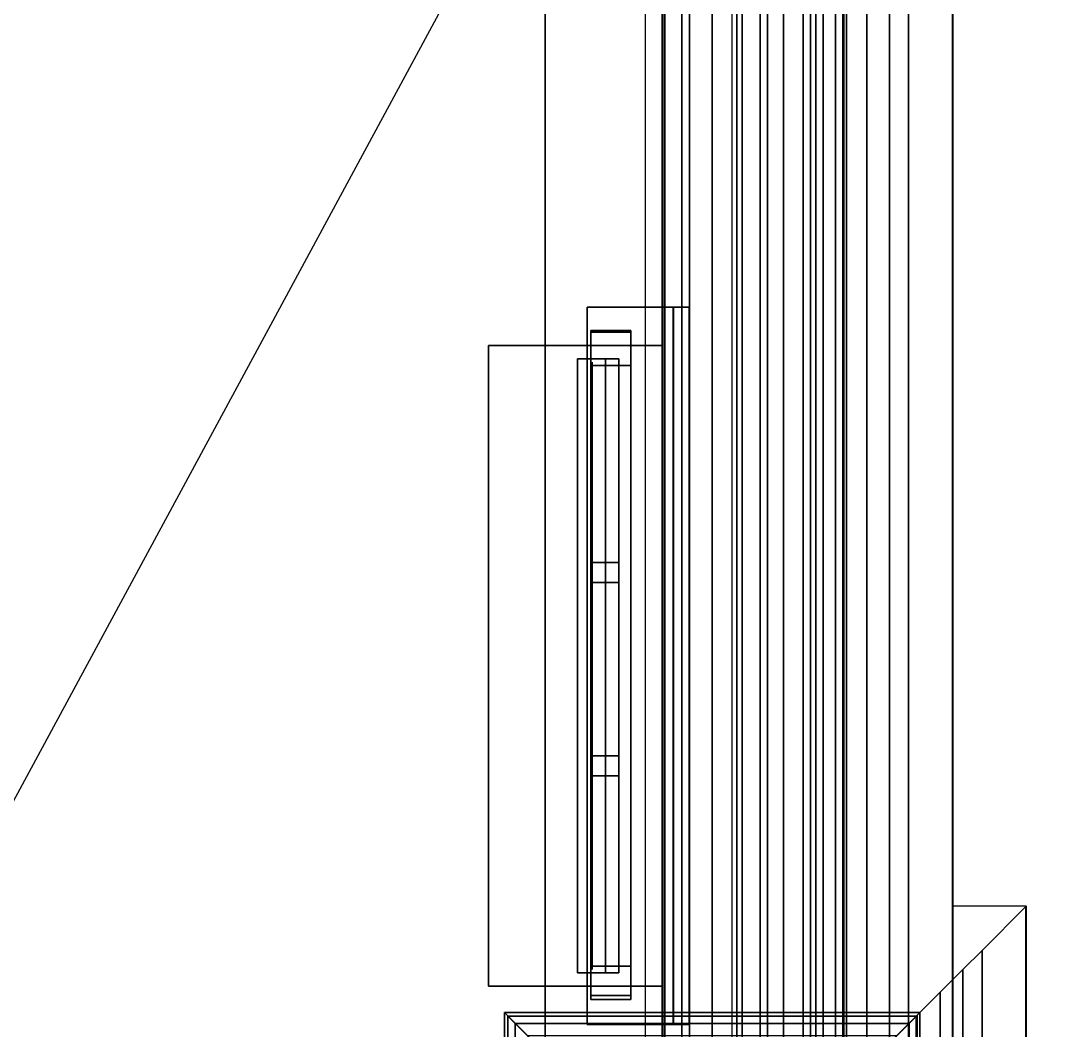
# Model space of a CAD drawing. Extents: x -152 to 154, y -106 to 95.
# Drawn here: x 118.14 to 133.72, y 25.91 to 41.04 of the extents above; entities that cross this region are included whole.
import ezdxf

# ---------------------------------------------------------------- set-up
doc = ezdxf.new("R2010")
doc.units = 0
for name, color, linetype in [('GLASS', 19, 'CONTINUOUS'), ('GROUND1', 253, 'CONTINUOUS'), ('ROOF1', 37, 'CONTINUOUS'), ('ROOF2', 59, 'CONTINUOUS'), ('WALLBASS', 250, 'CONTINUOUS'), ('WALLCOV', 37, 'CONTINUOUS'), ('WALLSIDE', 8, 'CONTINUOUS'), ('WALLVERS', 37, 'CONTINUOUS'), ('WINDOW', 9, 'CONTINUOUS')]:
    doc.layers.add(name, color=color, linetype=linetype)

msp = doc.modelspace()

# ---------------------------------------------------------------- linework, layer by layer
at = {"layer": 'GLASS'}
for points in [[(126.704376, 35.919628, 87), (126.704376, 26.819622, 87), (126.704376, 26.819622, 61), (126.704376, 35.919628, 61)], [(126.704376, 35.919628, 50), (126.704376, 26.819622, 50), (126.704376, 26.819622, 24), (126.704376, 35.919628, 24)], [(126.704376, 35.919628, 16.5), (126.704376, 26.819622, 16.5), (126.704376, 26.819622, 5.5), (126.704376, 35.919628, 5.5)]]:
    msp.add_3dface(points, dxfattribs=at)
at = {"layer": 'GROUND1', "invisible_edges": 8}
for points in [[(-151.5, 95, -0.075062), (-151.5, -80, -0.075062), (153.5, 95, -0.075062)], [(-151.5, -80, -0.075062), (-56.949997, -80, -0.075062), (153.5, 95, -0.075062)], [(-56.949997, -80, -0.075062), (-56.949997, -106, -0.075062), (153.5, 95, -0.075062)], [(153.5, 95, -0.075062), (-56.949997, -106, -0.075062), (58.949997, -80, -0.075062)], [(153.5, -80, -0.075062), (153.5, 95, -0.075062), (58.949997, -80, -0.075062)]]:
    msp.add_3dface(points, dxfattribs=at)
at = {"layer": 'ROOF1'}
for points in [[(0.5, 70, 105.704536), (0.5, 10, 135.704529), (82.527527, 10, 135.704529), (127.5, 70, 105.704536)], [(127.5, -52, 105.704536), (127.5, 10, 105.704536), (127.5, 70, 105.704536), (82.527527, 10, 135.704529)]]:
    msp.add_3dface(points, dxfattribs=at)
at = {"layer": 'ROOF2'}
for points in [[(132.100006, -55.5, 107.236023), (132.100006, 73.800003, 107.236023), (-130, 73.800003, 107.236023), (-130, -55.5, 107.236023)], [(127.156631, 70.400963, 105.287766), (81.848633, 10.275219, 135.787766), (82.33374, 9.811211, 135.787766), (127.651321, 69.949677, 105.287766)], [(127.156631, 70.400963, 105.287766), (127.156631, 70.400963, 104.300003), (81.848633, 10.275219, 134.800003), (81.848633, 10.275219, 135.787766)], [(127.651321, 69.949677, 106.277718), (82.33374, 9.811207, 136.77771), (82.818832, 9.347198, 136.77771), (128.145996, 69.498383, 106.277718)], [(127.651321, 69.949677, 106.277718), (127.651321, 69.949677, 105.287766), (82.33374, 9.811211, 135.787766), (82.33374, 9.811207, 136.77771)], [(82.818832, 9.347198, 136.77771), (82.818848, 9.347198, 135.787766), (128.146011, 69.498383, 105.287766), (128.145996, 69.498383, 106.277718)], [(128.146011, 69.498383, 105.287766), (82.818848, 9.347198, 135.787766), (83.30394, 8.88319, 135.787766), (128.640686, 69.047089, 105.287766)], [(128.640686, 69.047089, 104.300003), (128.640686, 69.047089, 105.287766), (83.30394, 8.88319, 135.787766), (83.30394, 8.88319, 134.800003)]]:
    msp.add_3dface(points, dxfattribs=at)
at = {"layer": 'WALLBASS', "invisible_edges": 8}
for points in [[(127.74942, 42.669632, -0.5), (127.74942, 42.669632, 18), (127.74942, 36.169628, 5.300003)], [(127.74942, 36.169628, 5.300003), (127.74942, 42.669632, 18), (127.74942, 36.169628, 16.700001)], [(127.74942, 36.169628, 16.700001), (127.74942, 42.669632, 18), (127.74942, 26.569622, 16.700001)], [(127.74942, 42.669632, -0.5), (127.74942, 36.169628, 5.300003), (127.74942, 20.169628, -0.5)], [(127.74942, 26.569622, 16.700001), (127.74942, 42.669632, 18), (127.74942, 20.169628, 18)], [(127.74942, 36.169628, 5.300003), (127.74942, 26.569622, 5.300003), (127.74942, 20.169628, -0.5)], [(127.74942, 26.569622, 5.300003), (127.74942, 26.569622, 16.700001), (127.74942, 20.169628, -0.5)], [(127.74942, 20.169628, -0.5), (127.74942, 26.569622, 16.700001), (127.74942, 20.169628, 18)]]:
    msp.add_3dface(points, dxfattribs=at)
at = {"layer": 'WALLBASS'}
for points in [[(127.74942, 26.569622, 5.300003), (127.74942, 36.169628, 5.300003), (125.149414, 36.169628, 5.300003), (125.149414, 26.569622, 5.300003)], [(127.74942, 36.169628, 5.300003), (127.74942, 36.169628, 16.700001), (125.149414, 36.169628, 16.700001), (125.149414, 36.169628, 5.300003)], [(127.74942, 36.169628, 16.700001), (127.74942, 26.569622, 16.700001), (125.149414, 26.569622, 16.700001), (125.149414, 36.169628, 16.700001)], [(125.149414, 26.569622, 16.700001), (127.74942, 26.569622, 16.700001), (127.74942, 26.569622, 5.300003), (125.149414, 26.569622, 5.300003)]]:
    msp.add_3dface(points, dxfattribs=at)
at = {"layer": 'WALLCOV'}
for points in [[(131.445328, 73.245331, 106.677689), (132.102219, 73.902222, 106.785728), (132.102219, -56.359291, 106.785728), (131.445328, -55.372772, 106.677689)], [(132.102219, 73.902222, 106.785728), (132.107178, 73.907181, 107.244904), (132.107178, -56.366737, 107.244904), (132.102219, -56.359291, 106.785728)], [(131.159729, 72.959724, 106.434586), (131.445328, 73.245331, 106.677689), (131.445328, -55.372772, 106.677689), (131.159729, -54.943848, 106.434586)], [(130.817001, 72.617004, 106.029434), (131.159729, 72.959724, 106.056442), (131.159729, -54.943848, 106.056442), (130.817001, -54.429146, 106.029434)], [(131.159729, 72.959724, 106.056442), (131.159729, 72.959724, 106.434586), (131.159729, -54.943848, 106.434586), (131.159729, -54.943848, 106.056442)], [(130.474274, 72.274277, 105.273132), (130.817001, 72.617004, 105.543243), (130.817001, -54.429146, 105.543243), (130.474274, -53.914436, 105.273132)], [(130.817001, 72.617004, 105.543243), (130.817001, 72.617004, 106.029434), (130.817001, -54.429146, 106.029434), (130.817001, -54.429146, 105.543243)], [(128.046646, 69.846642, 105.219116), (130.474274, 72.274277, 105.273132), (130.474274, -53.914436, 105.273132), (128.046646, -50.268608, 105.219116)], [(129.867172, 71.667175, 99.524506), (130.51297, 72.312965, 99.524506), (130.51297, -53.972534, 99.524506), (129.867172, -53.002693, 99.524506)], [(130.51297, 72.312965, 99.766678), (130.351517, 72.15152, 100.008842), (130.351517, -53.730072, 100.008842), (130.51297, -53.972534, 99.766678)], [(130.51297, 72.312965, 99.524506), (130.51297, 72.312965, 99.766678), (130.51297, -53.972534, 99.766678), (130.51297, -53.972534, 99.524506)], [(130.351517, 72.15152, 100.600815), (129.974808, 71.774811, 100.627716), (129.974808, -53.16433, 100.627716), (130.351517, -53.730072, 100.600815)], [(130.459152, 72.259148, 101.246597), (130.055527, 71.85553, 101.273506), (130.055527, -53.285561, 101.273506), (130.459152, -53.891716, 101.246597)], [(130.163162, 71.963165, 100.789169), (130.459152, 72.259148, 101.246597), (130.459152, -53.891716, 101.246597), (130.163162, -53.447205, 100.789169)], [(130.351517, 72.15152, 100.008842), (130.351517, 72.15152, 100.600815), (130.351517, -53.730072, 100.600815), (130.351517, -53.730072, 100.008842)], [(129.974808, 71.774811, 100.627716), (130.163162, 71.963165, 100.789169), (130.163162, -53.447205, 100.789169), (129.974808, -53.16433, 100.627716)], [(130.055527, 71.85553, 101.273506), (129.867172, 71.667175, 101.085152), (129.867172, -53.002693, 101.085152), (130.055527, -53.285561, 101.273506)], [(129.867172, 71.667175, 101.085152), (129.22139, 71.021393, 101.246597), (129.22139, -52.032845, 101.246597), (129.867172, -53.002693, 101.085152)], [(129.571198, 71.371193, 100.035751), (129.867172, 71.667175, 99.524506), (129.867172, -53.002693, 99.524506), (129.571198, -52.558182, 100.035751)], [(128.800003, 70.599998, 100.1269), (129.571198, 71.371193, 100.035751), (129.571198, -52.558182, 100.035751), (128.800003, -51.400002, 100.1269)], [(129.329025, 71.129021, 102.834152), (128.160889, 69.960884, 102.896202), (128.160889, -50.440178, 102.896202), (129.329025, -52.194489, 102.834152)], [(128.871597, 70.671593, 102.591988), (129.329025, 71.129021, 102.834152), (129.329025, -52.194489, 102.834152), (128.871597, -51.507515, 102.591988)], [(129.22139, 71.021393, 101.246597), (128.952316, 70.752312, 101.085152), (128.952316, -51.628746, 101.085152), (129.22139, -52.032845, 101.246597)], [(128.952316, 70.752312, 101.085152), (128.871597, 70.671593, 102.591988), (128.871597, -51.507515, 102.591988), (128.952316, -51.628746, 101.085152)], [(128.160889, 69.960884, 102.896202), (127.789597, 69.5896, 103.112289), (127.789597, -49.882576, 103.112289), (128.160889, -50.440178, 102.896202)], [(127.761047, 69.561043, 104.949005), (128.046646, 69.846642, 105.219116), (128.046646, -50.268608, 105.219116), (127.761047, -49.839684, 104.949005)], [(127.789597, 69.5896, 103.112289), (127.761047, 69.561043, 104.949005), (127.761047, -49.839684, 104.949005), (127.789597, -49.882576, 103.112289)], [(132.100006, 12.472824, 107.244904), (133.207169, 12.472824, 107.244904), (133.207199, 27.767174, 107.244904), (132.100006, 27.767174, 107.244904)], [(132.545349, 27.105328, 106.677689), (133.20224, 27.762215, 106.785728), (133.202209, 12.477783, 106.785728), (132.545319, 13.13467, 106.677689)], [(133.20224, 27.762215, 106.785728), (133.207199, 27.767174, 107.244904), (133.207169, 12.472824, 107.244904), (133.202209, 12.477783, 106.785728)], [(132.259735, 26.819721, 106.434586), (132.545349, 27.105328, 106.677689), (132.545319, 13.13467, 106.677689), (132.25972, 13.420277, 106.434586)], [(131.917023, 26.476997, 106.029434), (132.259735, 26.819721, 106.056442), (132.25972, 13.420277, 106.056442), (131.916992, 13.763, 106.029434)], [(132.259735, 26.819721, 106.056442), (132.259735, 26.819721, 106.434586), (132.25972, 13.420277, 106.434586), (132.25972, 13.420277, 106.056442)], [(131.574295, 26.134274, 105.273132), (131.917023, 26.476997, 105.543243), (131.916992, 13.763, 105.543243), (131.574265, 14.105724, 105.273132)], [(131.917023, 26.476997, 105.543243), (131.917023, 26.476997, 106.029434), (131.916992, 13.763, 106.029434), (131.916992, 13.763, 105.543243)], [(126.032837, 14.712826, 99.524506), (125.387039, 14.067039, 99.524506), (125.387039, 26.172958, 99.524506), (126.032837, 25.527172, 99.524506)], [(125.387039, 14.067039, 99.524506), (125.387039, 14.067039, 99.766678), (125.387039, 26.172958, 99.766678), (125.387039, 26.172958, 99.524506)], [(125.387039, 14.067039, 99.766678), (125.548492, 14.228485, 100.008842), (125.548492, 26.011513, 100.008842), (125.387039, 26.172958, 99.766678)], [(126.032837, 25.527172, 99.524506), (125.387039, 26.172958, 99.524506), (131.612976, 26.172958, 99.524506), (130.967194, 25.527172, 99.524506)], [(125.387039, 26.172958, 99.524506), (125.387039, 26.172958, 99.766678), (131.612976, 26.172958, 99.766678), (131.612976, 26.172958, 99.524506)], [(125.387039, 26.172958, 99.766678), (125.548492, 26.011513, 100.008842), (131.451523, 26.011513, 100.008842), (131.612976, 26.172958, 99.766678)], [(130.967194, 25.527172, 99.524506), (131.612976, 26.172958, 99.524506), (131.612961, 14.067039, 99.524506), (130.967163, 14.712826, 99.524506)], [(131.612976, 26.172958, 99.766678), (131.451523, 26.011513, 100.008842), (131.451508, 14.228485, 100.008842), (131.612961, 14.067039, 99.766678)], [(131.612976, 26.172958, 99.524506), (131.612976, 26.172958, 99.766678), (131.612961, 14.067039, 99.766678), (131.612961, 14.067039, 99.524506)], [(125.736847, 14.41684, 100.789169), (125.440857, 14.120857, 101.246597), (125.440857, 26.119141, 101.246597), (125.736847, 25.823158, 100.789169)], [(125.440857, 14.120857, 101.246597), (125.844482, 14.524471, 101.273506), (125.844482, 25.715527, 101.273506), (125.440857, 26.119141, 101.246597)], [(125.736847, 25.823158, 100.789169), (125.440857, 26.119141, 101.246597), (131.559158, 26.119141, 101.246597), (131.263168, 25.823158, 100.789169)], [(125.440857, 26.119141, 101.246597), (125.844482, 25.715527, 101.273506), (131.155548, 25.715527, 101.273506), (131.559158, 26.119141, 101.246597)], [(129.146652, 23.706638, 105.219116), (131.574295, 26.134274, 105.273132), (131.574265, 14.105724, 105.273132), (129.146637, 16.53336, 105.219116)], [(131.559158, 26.119141, 101.246597), (131.155548, 25.715527, 101.273506), (131.155518, 14.524471, 101.273506), (131.559143, 14.120857, 101.246597)], [(131.263168, 25.823158, 100.789169), (131.559158, 26.119141, 101.246597), (131.559143, 14.120857, 101.246597), (131.263153, 14.41684, 100.789169)], [(125.548492, 14.228485, 100.008842), (125.548492, 14.228485, 100.600815), (125.548492, 26.011513, 100.600815), (125.548492, 26.011513, 100.008842)], [(125.548492, 14.228485, 100.600815), (125.925201, 14.605194, 100.627716), (125.925201, 25.634804, 100.627716), (125.548492, 26.011513, 100.600815)], [(125.548492, 26.011513, 100.008842), (125.548492, 26.011513, 100.600815), (131.451523, 26.011513, 100.600815), (131.451523, 26.011513, 100.008842)], [(125.548492, 26.011513, 100.600815), (125.925201, 25.634804, 100.627716), (131.074814, 25.634804, 100.627716), (131.451523, 26.011513, 100.600815)], [(131.451523, 26.011513, 100.600815), (131.074814, 25.634804, 100.627716), (131.074799, 14.605194, 100.627716), (131.451508, 14.228485, 100.600815)], [(131.451523, 26.011513, 100.008842), (131.451523, 26.011513, 100.600815), (131.451508, 14.228485, 100.600815), (131.451508, 14.228485, 100.008842)]]:
    msp.add_3dface(points, dxfattribs=at)
at = {"layer": 'WALLSIDE', "invisible_edges": 8}
for points in [[(127.74942, 42.669632, 55), (127.74942, 42.669632, 101), (127.74942, 36.169628, 60.800003)], [(127.74942, 36.169628, 60.800003), (127.74942, 42.669632, 101), (127.74942, 36.169628, 87.199997)], [(127.74942, 36.169628, 87.199997), (127.74942, 42.669632, 101), (127.74942, 26.569622, 87.199997)], [(127.74942, 42.669632, 55), (127.74942, 36.169628, 60.800003), (127.74942, 20.169628, 55)], [(127.74942, 26.569622, 87.199997), (127.74942, 42.669632, 101), (127.74942, 20.169628, 101)], [(127.74942, 42.669632, 18), (127.74942, 42.669632, 55), (127.74942, 36.169628, 23.800003)], [(127.74942, 36.169628, 23.800003), (127.74942, 42.669632, 55), (127.74942, 36.169628, 50.200001)], [(127.74942, 36.169628, 50.200001), (127.74942, 42.669632, 55), (127.74942, 26.569622, 50.200001)], [(127.74942, 42.669632, 18), (127.74942, 36.169628, 23.800003), (127.74942, 20.169628, 18)], [(127.74942, 26.569622, 50.200001), (127.74942, 42.669632, 55), (127.74942, 20.169628, 55)], [(127.74942, 36.169628, 60.800003), (127.74942, 26.569622, 60.800003), (127.74942, 20.169628, 55)], [(127.74942, 36.169628, 23.800003), (127.74942, 26.569622, 23.800003), (127.74942, 20.169628, 18)], [(127.74942, 26.569622, 60.800003), (127.74942, 26.569622, 87.199997), (127.74942, 20.169628, 55)], [(127.74942, 20.169628, 55), (127.74942, 26.569622, 87.199997), (127.74942, 20.169628, 101)], [(127.74942, 26.569622, 23.800003), (127.74942, 26.569622, 50.200001), (127.74942, 20.169628, 18)], [(127.74942, 20.169628, 18), (127.74942, 26.569622, 50.200001), (127.74942, 20.169628, 55)]]:
    msp.add_3dface(points, dxfattribs=at)
at = {"layer": 'WALLSIDE'}
for points in [[(127.74942, 26.569622, 60.800003), (127.74942, 36.169628, 60.800003), (125.149414, 36.169628, 60.800003), (125.149414, 26.569622, 60.800003)], [(127.74942, 36.169628, 60.800003), (127.74942, 36.169628, 87.199997), (125.149414, 36.169628, 87.199997), (125.149414, 36.169628, 60.800003)], [(127.74942, 36.169628, 87.199997), (127.74942, 26.569622, 87.199997), (125.149414, 26.569622, 87.199997), (125.149414, 36.169628, 87.199997)], [(127.74942, 26.569622, 23.800003), (127.74942, 36.169628, 23.800003), (125.149414, 36.169628, 23.800003), (125.149414, 26.569622, 23.800003)], [(127.74942, 36.169628, 23.800003), (127.74942, 36.169628, 50.200001), (125.149414, 36.169628, 50.200001), (125.149414, 36.169628, 23.800003)], [(127.74942, 36.169628, 50.200001), (127.74942, 26.569622, 50.200001), (125.149414, 26.569622, 50.200001), (125.149414, 36.169628, 50.200001)], [(125.149414, 26.569622, 87.199997), (127.74942, 26.569622, 87.199997), (127.74942, 26.569622, 60.800003), (125.149414, 26.569622, 60.800003)], [(125.149414, 26.569622, 50.200001), (127.74942, 26.569622, 50.200001), (127.74942, 26.569622, 23.800003), (125.149414, 26.569622, 23.800003)]]:
    msp.add_3dface(points, dxfattribs=at)
at = {"layer": 'WALLVERS'}
for points in [[(126, -46, 19), (126, -46, 22), (126, 71, 22), (126, 71, 19)], [(126, -46, 22), (128.5, -46, 22), (128.5, 71, 22), (126, 71, 22)], [(128.5, 71, 19), (128.5, -46, 19), (126, -46, 19), (126, 71, 19)], [(128.5, 71, 22), (128.5, -46, 22), (128.5, -46, 19), (128.5, 71, 19)]]:
    msp.add_3dface(points, dxfattribs=at)
at = {"layer": 'WINDOW'}
for points in [[(126.626068, 36.745373, 60.849998), (126.626068, 25.993877, 60.849998), (126.626068, 25.993877, 61.150002), (126.626068, 36.745373, 61.150002)], [(128.158691, 36.745373, 60.849998), (128.158691, 25.993877, 60.849998), (126.626068, 25.993877, 60.849998), (126.626068, 36.745373, 60.849998)], [(126.626068, 25.993877, 61.150002), (127.917664, 25.993877, 61.150002), (127.917664, 36.745373, 61.150002), (126.626068, 36.745373, 61.150002)], [(126.626068, 25.993877, 60.550003), (126.626068, 25.993877, 60.849998), (126.626068, 36.745373, 60.849998), (126.626068, 36.745373, 60.550003)], [(126.626068, 25.993877, 60.849998), (128.158691, 25.993877, 60.849998), (128.158691, 36.745373, 60.849998), (126.626068, 36.745373, 60.849998)], [(127.917664, 36.745373, 60.550003), (127.917664, 25.993877, 60.550003), (126.626068, 25.993877, 60.550003), (126.626068, 36.745373, 60.550003)], [(126.626068, 36.745373, 23.849998), (126.626068, 25.993877, 23.849998), (126.626068, 25.993877, 24.150002), (126.626068, 36.745373, 24.150002)], [(128.158691, 36.745373, 23.849998), (128.158691, 25.993877, 23.849998), (126.626068, 25.993877, 23.849998), (126.626068, 36.745373, 23.849998)], [(126.626068, 25.993877, 24.150002), (127.917664, 25.993877, 24.150002), (127.917664, 36.745373, 24.150002), (126.626068, 36.745373, 24.150002)], [(126.626068, 25.993877, 23.550003), (126.626068, 25.993877, 23.849998), (126.626068, 36.745373, 23.849998), (126.626068, 36.745373, 23.550003)], [(126.626068, 25.993877, 23.849998), (128.158691, 25.993877, 23.849998), (128.158691, 36.745373, 23.849998), (126.626068, 36.745373, 23.849998)], [(127.917664, 36.745373, 23.550003), (127.917664, 25.993877, 23.550003), (126.626068, 25.993877, 23.550003), (126.626068, 36.745373, 23.550003)], [(126.626068, 36.745373, 5.349998), (126.626068, 25.993877, 5.349998), (126.626068, 25.993877, 5.650002), (126.626068, 36.745373, 5.650002)], [(128.158691, 36.745373, 5.349998), (128.158691, 25.993877, 5.349998), (126.626068, 25.993877, 5.349998), (126.626068, 36.745373, 5.349998)], [(126.626068, 25.993877, 5.650002), (127.917664, 25.993877, 5.650002), (127.917664, 36.745373, 5.650002), (126.626068, 36.745373, 5.650002)], [(126.626068, 25.993877, 5.050003), (126.626068, 25.993877, 5.349998), (126.626068, 36.745373, 5.349998), (126.626068, 36.745373, 5.050003)], [(126.626068, 25.993877, 5.349998), (128.158691, 25.993877, 5.349998), (128.158691, 36.745373, 5.349998), (126.626068, 36.745373, 5.349998)], [(127.917664, 36.745373, 5.050003), (127.917664, 25.993877, 5.050003), (126.626068, 25.993877, 5.050003), (126.626068, 36.745373, 5.050003)], [(127.920288, 36.745373, 61.025002), (127.917664, 36.745373, 61.150002), (127.917664, 25.993877, 61.150002), (127.920288, 25.993877, 61.025002)], [(128.158691, 36.745373, 61.024178), (127.921661, 36.745373, 61.025642), (127.917664, 36.745373, 61.150002), (127.920288, 36.745373, 61.025002)], [(127.917664, 25.993877, 60.550003), (127.917664, 36.745373, 60.550003), (127.920288, 36.745373, 60.675003), (127.920288, 25.993877, 60.675003)], [(127.917664, 36.745373, 60.550003), (127.921661, 36.745373, 60.674355), (128.158691, 36.745373, 60.675819), (127.920288, 36.745373, 60.675003)], [(127.920288, 36.745373, 24.025002), (127.917664, 36.745373, 24.150002), (127.917664, 25.993877, 24.150002), (127.920288, 25.993877, 24.025002)], [(128.158691, 36.745373, 24.024178), (127.921661, 36.745373, 24.025642), (127.917664, 36.745373, 24.150002), (127.920288, 36.745373, 24.025002)], [(127.917664, 25.993877, 23.550003), (127.917664, 36.745373, 23.550003), (127.920288, 36.745373, 23.675003), (127.920288, 25.993877, 23.675003)], [(127.917664, 36.745373, 23.550003), (127.921661, 36.745373, 23.674355), (128.158691, 36.745373, 23.675819), (127.920288, 36.745373, 23.675003)], [(127.920288, 36.745373, 5.525002), (127.917664, 36.745373, 5.650002), (127.917664, 25.993877, 5.650002), (127.920288, 25.993877, 5.525002)], [(128.158691, 36.745373, 5.524178), (127.921661, 36.745373, 5.525642), (127.917664, 36.745373, 5.650002), (127.920288, 36.745373, 5.525002)], [(127.917664, 25.993877, 5.050003), (127.917664, 36.745373, 5.050003), (127.920288, 36.745373, 5.175003), (127.920288, 25.993877, 5.175003)], [(127.917664, 36.745373, 5.050003), (127.921661, 36.745373, 5.174355), (128.158691, 36.745373, 5.175819), (127.920288, 36.745373, 5.175003)], [(127.920288, 25.993877, 61.025002), (128.158691, 25.993877, 61.024178), (128.158691, 36.745373, 61.024178), (127.920288, 36.745373, 61.025002)], [(128.158691, 36.745373, 60.675819), (128.158691, 25.993877, 60.675819), (127.920288, 25.993877, 60.675003), (127.920288, 36.745373, 60.675003)], [(127.920288, 25.993877, 24.025002), (128.158691, 25.993877, 24.024178), (128.158691, 36.745373, 24.024178), (127.920288, 36.745373, 24.025002)], [(128.158691, 36.745373, 23.675819), (128.158691, 25.993877, 23.675819), (127.920288, 25.993877, 23.675003), (127.920288, 36.745373, 23.675003)], [(127.920288, 25.993877, 5.525002), (128.158691, 25.993877, 5.524178), (128.158691, 36.745373, 5.524178), (127.920288, 36.745373, 5.525002)], [(128.158691, 36.745373, 5.175819), (128.158691, 25.993877, 5.175819), (127.920288, 25.993877, 5.175003), (127.920288, 36.745373, 5.175003)], [(128.158691, 36.745373, 60.849998), (128.158691, 36.745373, 61.024178), (128.158691, 25.993877, 61.024178), (128.158691, 25.993877, 60.849998)], [(128.158691, 25.993877, 60.675819), (128.158691, 36.745373, 60.675819), (128.158691, 36.745373, 60.849998), (128.158691, 25.993877, 60.849998)], [(128.158691, 36.745373, 23.849998), (128.158691, 36.745373, 24.024178), (128.158691, 25.993877, 24.024178), (128.158691, 25.993877, 23.849998)], [(128.158691, 25.993877, 23.675819), (128.158691, 36.745373, 23.675819), (128.158691, 36.745373, 23.849998), (128.158691, 25.993877, 23.849998)], [(128.158691, 36.745373, 5.349998), (128.158691, 36.745373, 5.524178), (128.158691, 25.993877, 5.524178), (128.158691, 25.993877, 5.349998)], [(128.158691, 25.993877, 5.175819), (128.158691, 36.745373, 5.175819), (128.158691, 36.745373, 5.349998), (128.158691, 25.993877, 5.349998)], [(126.680878, 26.43063, 87.5), (127.280869, 26.43063, 87.5), (127.280869, 36.392635, 87.5), (126.680878, 36.392635, 87.5)], [(127.280869, 36.392635, 87.5), (127.280869, 36.392635, 87), (126.680878, 36.392635, 87), (126.680878, 36.392635, 87.5)], [(126.680878, 36.392635, 87), (126.680878, 26.43063, 87), (126.680878, 26.43063, 87.5), (126.680878, 36.392635, 87.5)], [(127.280869, 36.392635, 87), (127.280869, 26.43063, 87), (126.680878, 26.43063, 87), (126.680878, 36.392635, 87)], [(126.680878, 26.43063, 50.5), (127.280869, 26.43063, 50.5), (127.280869, 36.392635, 50.5), (126.680878, 36.392635, 50.5)], [(127.280869, 36.392635, 50.5), (127.280869, 36.392635, 50), (126.680878, 36.392635, 50), (126.680878, 36.392635, 50.5)], [(126.680878, 36.392635, 50), (126.680878, 26.43063, 50), (126.680878, 26.43063, 50.5), (126.680878, 36.392635, 50.5)], [(127.280869, 36.392635, 50), (127.280869, 26.43063, 50), (126.680878, 26.43063, 50), (126.680878, 36.392635, 50)], [(126.680878, 26.43063, 17), (127.280869, 26.43063, 17), (127.280869, 36.392635, 17), (126.680878, 36.392635, 17)], [(127.280869, 36.392635, 17), (127.280869, 36.392635, 16.5), (126.680878, 36.392635, 16.5), (126.680878, 36.392635, 17)], [(126.680878, 36.392635, 16.5), (126.680878, 26.43063, 16.5), (126.680878, 26.43063, 17), (126.680878, 36.392635, 17)], [(127.280869, 36.392635, 16.5), (127.280869, 26.43063, 16.5), (126.680878, 26.43063, 16.5), (126.680878, 36.392635, 16.5)], [(126.680878, 36.369625, 87.488998), (127.280869, 36.369625, 87.488998), (127.280869, 36.369625, 60.626999), (126.680878, 36.369625, 60.626999)], [(127.280869, 36.369625, 60.626999), (127.280869, 35.869625, 60.626999), (126.680878, 35.869625, 60.626999), (126.680878, 36.369625, 60.626999)], [(126.680878, 35.869625, 87.488998), (127.280869, 35.869625, 87.488998), (127.280869, 36.369625, 87.488998), (126.680878, 36.369625, 87.488998)], [(126.680878, 35.869625, 60.626999), (126.680878, 35.869625, 87.488998), (126.680878, 36.369625, 87.488998), (126.680878, 36.369625, 60.626999)], [(126.680878, 36.369625, 50.488998), (127.280869, 36.369625, 50.488998), (127.280869, 36.369625, 23.626999), (126.680878, 36.369625, 23.626999)], [(127.280869, 36.369625, 23.626999), (127.280869, 35.869625, 23.626999), (126.680878, 35.869625, 23.626999), (126.680878, 36.369625, 23.626999)], [(126.680878, 35.869625, 50.488998), (127.280869, 35.869625, 50.488998), (127.280869, 36.369625, 50.488998), (126.680878, 36.369625, 50.488998)], [(126.680878, 35.869625, 23.626999), (126.680878, 35.869625, 50.488998), (126.680878, 36.369625, 50.488998), (126.680878, 36.369625, 23.626999)], [(126.680878, 36.369625, 16.988998), (127.280869, 36.369625, 16.988998), (127.280869, 36.369625, 5.126999), (126.680878, 36.369625, 5.126999)], [(127.280869, 36.369625, 5.126999), (127.280869, 35.869625, 5.126999), (126.680878, 35.869625, 5.126999), (126.680878, 36.369625, 5.126999)], [(126.680878, 35.869625, 16.988998), (127.280869, 35.869625, 16.988998), (127.280869, 36.369625, 16.988998), (126.680878, 36.369625, 16.988998)], [(126.680878, 35.869625, 5.126999), (126.680878, 35.869625, 16.988998), (126.680878, 36.369625, 16.988998), (126.680878, 36.369625, 5.126999)], [(127.280869, 26.43063, 87.5), (127.280869, 26.43063, 87), (127.280869, 36.392635, 87), (127.280869, 36.392635, 87.5)], [(127.280869, 26.43063, 50.5), (127.280869, 26.43063, 50), (127.280869, 36.392635, 50), (127.280869, 36.392635, 50.5)], [(127.280869, 26.43063, 17), (127.280869, 26.43063, 16.5), (127.280869, 36.392635, 16.5), (127.280869, 36.392635, 17)], [(127.280869, 36.369625, 87.488998), (127.280869, 35.869625, 87.488998), (127.280869, 35.869625, 60.626999), (127.280869, 36.369625, 60.626999)], [(127.280869, 36.369625, 50.488998), (127.280869, 35.869625, 50.488998), (127.280869, 35.869625, 23.626999), (127.280869, 36.369625, 23.626999)], [(127.280869, 36.369625, 16.988998), (127.280869, 35.869625, 16.988998), (127.280869, 35.869625, 5.126999), (127.280869, 36.369625, 5.126999)], [(126.480865, 35.969631, 71.849998), (126.480865, 26.769634, 71.849998), (126.480865, 26.769634, 72.150002), (126.480865, 35.969631, 72.150002)], [(126.480865, 26.769634, 72.150002), (126.904373, 26.769634, 72.150002), (126.904373, 35.969631, 72.150002), (126.480865, 35.969631, 72.150002)], [(126.904373, 35.969631, 71.849998), (126.904373, 26.769634, 71.849998), (126.480865, 26.769634, 71.849998), (126.480865, 35.969631, 71.849998)], [(126.904373, 35.969631, 72.150002), (126.904373, 35.969631, 71.849998), (126.480865, 35.969631, 71.849998), (126.480865, 35.969631, 72.150002)], [(126.480865, 35.969631, 34.849998), (126.480865, 26.769634, 34.849998), (126.480865, 26.769634, 35.150002), (126.480865, 35.969631, 35.150002)], [(126.480865, 26.769634, 35.150002), (126.904373, 26.769634, 35.150002), (126.904373, 35.969631, 35.150002), (126.480865, 35.969631, 35.150002)], [(126.904373, 35.969631, 34.849998), (126.904373, 26.769634, 34.849998), (126.480865, 26.769634, 34.849998), (126.480865, 35.969631, 34.849998)], [(126.904373, 35.969631, 35.150002), (126.904373, 35.969631, 34.849998), (126.480865, 35.969631, 34.849998), (126.480865, 35.969631, 35.150002)], [(126.680878, 35.969631, 64.449997), (126.680878, 26.769634, 64.449997), (126.680878, 26.769634, 64.75), (126.680878, 35.969631, 64.75)], [(126.680878, 26.769634, 64.75), (127.10437, 26.769634, 64.75), (127.10437, 35.969631, 64.75), (126.680878, 35.969631, 64.75)], [(127.10437, 35.969631, 64.449997), (127.10437, 26.769634, 64.449997), (126.680878, 26.769634, 64.449997), (126.680878, 35.969631, 64.449997)], [(127.10437, 35.969631, 64.75), (127.10437, 35.969631, 64.449997), (126.680878, 35.969631, 64.449997), (126.680878, 35.969631, 64.75)], [(126.680878, 35.969631, 68.25), (126.680878, 26.769634, 68.25), (126.680878, 26.769634, 68.550003), (126.680878, 35.969631, 68.550003)], [(126.680878, 26.769634, 68.550003), (127.10437, 26.769634, 68.550003), (127.10437, 35.969631, 68.550003), (126.680878, 35.969631, 68.550003)], [(127.10437, 35.969631, 68.25), (127.10437, 26.769634, 68.25), (126.680878, 26.769634, 68.25), (126.680878, 35.969631, 68.25)], [(127.10437, 35.969631, 68.550003), (127.10437, 35.969631, 68.25), (126.680878, 35.969631, 68.25), (126.680878, 35.969631, 68.550003)], [(126.680878, 35.969631, 71.998505), (126.680878, 26.769634, 71.998505), (126.680878, 26.769634, 72.601501), (126.680878, 35.969631, 72.601501)], [(126.680878, 26.769634, 72.601501), (127.10437, 26.769634, 72.601501), (127.10437, 35.969631, 72.601501), (126.680878, 35.969631, 72.601501)], [(127.10437, 35.969631, 71.998505), (127.10437, 26.769634, 71.998505), (126.680878, 26.769634, 71.998505), (126.680878, 35.969631, 71.998505)], [(127.10437, 35.969631, 72.601501), (127.10437, 35.969631, 71.998505), (126.680878, 35.969631, 71.998505), (126.680878, 35.969631, 72.601501)], [(126.680878, 35.969631, 75.849998), (126.680878, 26.769634, 75.849998), (126.680878, 26.769634, 76.150002), (126.680878, 35.969631, 76.150002)], [(126.680878, 26.769634, 76.150002), (127.10437, 26.769634, 76.150002), (127.10437, 35.969631, 76.150002), (126.680878, 35.969631, 76.150002)], [(127.10437, 35.969631, 75.849998), (127.10437, 26.769634, 75.849998), (126.680878, 26.769634, 75.849998), (126.680878, 35.969631, 75.849998)], [(127.10437, 35.969631, 76.150002), (127.10437, 35.969631, 75.849998), (126.680878, 35.969631, 75.849998), (126.680878, 35.969631, 76.150002)], [(126.680878, 35.969631, 79.449997), (126.680878, 26.769634, 79.449997), (126.680878, 26.769634, 79.75), (126.680878, 35.969631, 79.75)], [(126.680878, 26.769634, 79.75), (127.10437, 26.769634, 79.75), (127.10437, 35.969631, 79.75), (126.680878, 35.969631, 79.75)], [(127.10437, 35.969631, 79.449997), (127.10437, 26.769634, 79.449997), (126.680878, 26.769634, 79.449997), (126.680878, 35.969631, 79.449997)], [(127.10437, 35.969631, 79.75), (127.10437, 35.969631, 79.449997), (126.680878, 35.969631, 79.449997), (126.680878, 35.969631, 79.75)], [(126.680878, 35.969631, 83.25), (126.680878, 26.769634, 83.25), (126.680878, 26.769634, 83.550003), (126.680878, 35.969631, 83.550003)], [(126.680878, 26.769634, 83.550003), (127.10437, 26.769634, 83.550003), (127.10437, 35.969631, 83.550003), (126.680878, 35.969631, 83.550003)], [(127.10437, 35.969631, 83.25), (127.10437, 26.769634, 83.25), (126.680878, 26.769634, 83.25), (126.680878, 35.969631, 83.25)], [(127.10437, 35.969631, 83.550003), (127.10437, 35.969631, 83.25), (126.680878, 35.969631, 83.25), (126.680878, 35.969631, 83.550003)], [(126.680878, 35.969631, 27.450001), (126.680878, 26.769634, 27.450001), (126.680878, 26.769634, 27.75), (126.680878, 35.969631, 27.75)], [(126.680878, 26.769634, 27.75), (127.10437, 26.769634, 27.75), (127.10437, 35.969631, 27.75), (126.680878, 35.969631, 27.75)], [(127.10437, 35.969631, 27.450001), (127.10437, 26.769634, 27.450001), (126.680878, 26.769634, 27.450001), (126.680878, 35.969631, 27.450001)], [(127.10437, 35.969631, 27.75), (127.10437, 35.969631, 27.450001), (126.680878, 35.969631, 27.450001), (126.680878, 35.969631, 27.75)], [(126.680878, 35.969631, 31.25), (126.680878, 26.769634, 31.25), (126.680878, 26.769634, 31.549999), (126.680878, 35.969631, 31.549999)], [(126.680878, 26.769634, 31.549999), (127.10437, 26.769634, 31.549999), (127.10437, 35.969631, 31.549999), (126.680878, 35.969631, 31.549999)], [(127.10437, 35.969631, 31.25), (127.10437, 26.769634, 31.25), (126.680878, 26.769634, 31.25), (126.680878, 35.969631, 31.25)], [(127.10437, 35.969631, 31.549999), (127.10437, 35.969631, 31.25), (126.680878, 35.969631, 31.25), (126.680878, 35.969631, 31.549999)], [(126.680878, 35.969631, 34.998501), (126.680878, 26.769634, 34.998501), (126.680878, 26.769634, 35.601501), (126.680878, 35.969631, 35.601501)], [(126.680878, 26.769634, 35.601501), (127.10437, 26.769634, 35.601501), (127.10437, 35.969631, 35.601501), (126.680878, 35.969631, 35.601501)], [(127.10437, 35.969631, 34.998501), (127.10437, 26.769634, 34.998501), (126.680878, 26.769634, 34.998501), (126.680878, 35.969631, 34.998501)], [(127.10437, 35.969631, 35.601501), (127.10437, 35.969631, 34.998501), (126.680878, 35.969631, 34.998501), (126.680878, 35.969631, 35.601501)], [(126.680878, 35.969631, 38.849998), (126.680878, 26.769634, 38.849998), (126.680878, 26.769634, 39.150002), (126.680878, 35.969631, 39.150002)], [(126.680878, 26.769634, 39.150002), (127.10437, 26.769634, 39.150002), (127.10437, 35.969631, 39.150002), (126.680878, 35.969631, 39.150002)], [(127.10437, 35.969631, 38.849998), (127.10437, 26.769634, 38.849998), (126.680878, 26.769634, 38.849998), (126.680878, 35.969631, 38.849998)], [(127.10437, 35.969631, 39.150002), (127.10437, 35.969631, 38.849998), (126.680878, 35.969631, 38.849998), (126.680878, 35.969631, 39.150002)], [(126.680878, 35.969631, 42.450001), (126.680878, 26.769634, 42.450001), (126.680878, 26.769634, 42.75), (126.680878, 35.969631, 42.75)], [(126.680878, 26.769634, 42.75), (127.10437, 26.769634, 42.75), (127.10437, 35.969631, 42.75), (126.680878, 35.969631, 42.75)], [(127.10437, 35.969631, 42.450001), (127.10437, 26.769634, 42.450001), (126.680878, 26.769634, 42.450001), (126.680878, 35.969631, 42.450001)], [(127.10437, 35.969631, 42.75), (127.10437, 35.969631, 42.450001), (126.680878, 35.969631, 42.450001), (126.680878, 35.969631, 42.75)], [(126.680878, 35.969631, 46.25), (126.680878, 26.769634, 46.25), (126.680878, 26.769634, 46.549999), (126.680878, 35.969631, 46.549999)], [(126.680878, 26.769634, 46.549999), (127.10437, 26.769634, 46.549999), (127.10437, 35.969631, 46.549999), (126.680878, 35.969631, 46.549999)], [(127.10437, 35.969631, 46.25), (127.10437, 26.769634, 46.25), (126.680878, 26.769634, 46.25), (126.680878, 35.969631, 46.25)], [(127.10437, 35.969631, 46.549999), (127.10437, 35.969631, 46.25), (126.680878, 35.969631, 46.25), (126.680878, 35.969631, 46.549999)], [(126.680878, 35.969631, 8.950001), (126.680878, 26.769634, 8.950001), (126.680878, 26.769634, 9.25), (126.680878, 35.969631, 9.25)], [(126.680878, 26.769634, 9.25), (127.10437, 26.769634, 9.25), (127.10437, 35.969631, 9.25), (126.680878, 35.969631, 9.25)], [(127.10437, 35.969631, 8.950001), (127.10437, 26.769634, 8.950001), (126.680878, 26.769634, 8.950001), (126.680878, 35.969631, 8.950001)], [(127.10437, 35.969631, 9.25), (127.10437, 35.969631, 8.950001), (126.680878, 35.969631, 8.950001), (126.680878, 35.969631, 9.25)], [(126.680878, 35.969631, 12.75), (126.680878, 26.769634, 12.75), (126.680878, 26.769634, 13.049999), (126.680878, 35.969631, 13.049999)], [(126.680878, 26.769634, 13.049999), (127.10437, 26.769634, 13.049999), (127.10437, 35.969631, 13.049999), (126.680878, 35.969631, 13.049999)], [(127.10437, 35.969631, 12.75), (127.10437, 26.769634, 12.75), (126.680878, 26.769634, 12.75), (126.680878, 35.969631, 12.75)], [(127.10437, 35.969631, 13.049999), (127.10437, 35.969631, 12.75), (126.680878, 35.969631, 12.75), (126.680878, 35.969631, 13.049999)], [(127.280869, 35.869625, 60.626999), (127.280869, 35.869625, 87.488998), (126.680878, 35.869625, 87.488998), (126.680878, 35.869625, 60.626999)], [(127.280869, 35.869625, 23.626999), (127.280869, 35.869625, 50.488998), (126.680878, 35.869625, 50.488998), (126.680878, 35.869625, 23.626999)], [(127.280869, 35.869625, 5.126999), (127.280869, 35.869625, 16.988998), (126.680878, 35.869625, 16.988998), (126.680878, 35.869625, 5.126999)], [(126.904373, 26.769634, 72.150002), (126.904373, 26.769634, 71.849998), (126.904373, 35.969631, 71.849998), (126.904373, 35.969631, 72.150002)], [(126.904373, 26.769634, 35.150002), (126.904373, 26.769634, 34.849998), (126.904373, 35.969631, 34.849998), (126.904373, 35.969631, 35.150002)], [(127.10437, 26.769634, 64.75), (127.10437, 26.769634, 64.449997), (127.10437, 35.969631, 64.449997), (127.10437, 35.969631, 64.75)], [(127.10437, 26.769634, 68.550003), (127.10437, 26.769634, 68.25), (127.10437, 35.969631, 68.25), (127.10437, 35.969631, 68.550003)], [(127.10437, 26.769634, 72.601501), (127.10437, 26.769634, 71.998505), (127.10437, 35.969631, 71.998505), (127.10437, 35.969631, 72.601501)], [(127.10437, 26.769634, 76.150002), (127.10437, 26.769634, 75.849998), (127.10437, 35.969631, 75.849998), (127.10437, 35.969631, 76.150002)], [(127.10437, 26.769634, 79.75), (127.10437, 26.769634, 79.449997), (127.10437, 35.969631, 79.449997), (127.10437, 35.969631, 79.75)], [(127.10437, 26.769634, 83.550003), (127.10437, 26.769634, 83.25), (127.10437, 35.969631, 83.25), (127.10437, 35.969631, 83.550003)], [(127.10437, 26.769634, 27.75), (127.10437, 26.769634, 27.450001), (127.10437, 35.969631, 27.450001), (127.10437, 35.969631, 27.75)], [(127.10437, 26.769634, 31.549999), (127.10437, 26.769634, 31.25), (127.10437, 35.969631, 31.25), (127.10437, 35.969631, 31.549999)], [(127.10437, 26.769634, 35.601501), (127.10437, 26.769634, 34.998501), (127.10437, 35.969631, 34.998501), (127.10437, 35.969631, 35.601501)], [(127.10437, 26.769634, 39.150002), (127.10437, 26.769634, 38.849998), (127.10437, 35.969631, 38.849998), (127.10437, 35.969631, 39.150002)], [(127.10437, 26.769634, 42.75), (127.10437, 26.769634, 42.450001), (127.10437, 35.969631, 42.450001), (127.10437, 35.969631, 42.75)], [(127.10437, 26.769634, 46.549999), (127.10437, 26.769634, 46.25), (127.10437, 35.969631, 46.25), (127.10437, 35.969631, 46.549999)], [(127.10437, 26.769634, 9.25), (127.10437, 26.769634, 8.950001), (127.10437, 35.969631, 8.950001), (127.10437, 35.969631, 9.25)], [(127.10437, 26.769634, 13.049999), (127.10437, 26.769634, 12.75), (127.10437, 35.969631, 12.75), (127.10437, 35.969631, 13.049999)], [(126.680878, 32.919628, 87.399994), (126.680878, 32.919628, 61.099998), (126.680878, 32.619625, 61.099998), (126.680878, 32.619625, 87.399994)], [(126.680878, 32.919628, 61.099998), (127.10437, 32.919628, 61.099998), (127.10437, 32.619625, 61.099998), (126.680878, 32.619625, 61.099998)], [(127.10437, 32.919628, 87.399994), (127.10437, 32.919628, 61.099998), (126.680878, 32.919628, 61.099998), (126.680878, 32.919628, 87.399994)], [(127.10437, 32.619625, 87.399994), (127.10437, 32.919628, 87.399994), (126.680878, 32.919628, 87.399994), (126.680878, 32.619625, 87.399994)], [(126.680878, 32.919628, 50.399998), (126.680878, 32.919628, 24.099998), (126.680878, 32.619625, 24.099998), (126.680878, 32.619625, 50.399998)], [(126.680878, 32.919628, 24.099998), (127.10437, 32.919628, 24.099998), (127.10437, 32.619625, 24.099998), (126.680878, 32.619625, 24.099998)], [(127.10437, 32.919628, 50.399998), (127.10437, 32.919628, 24.099998), (126.680878, 32.919628, 24.099998), (126.680878, 32.919628, 50.399998)], [(127.10437, 32.619625, 50.399998), (127.10437, 32.919628, 50.399998), (126.680878, 32.919628, 50.399998), (126.680878, 32.619625, 50.399998)], [(126.680878, 32.919628, 16.899998), (126.680878, 32.919628, 5.599998), (126.680878, 32.619625, 5.599998), (126.680878, 32.619625, 16.899998)], [(126.680878, 32.919628, 5.599998), (127.10437, 32.919628, 5.599998), (127.10437, 32.619625, 5.599998), (126.680878, 32.619625, 5.599998)], [(127.10437, 32.919628, 16.899998), (127.10437, 32.919628, 5.599998), (126.680878, 32.919628, 5.599998), (126.680878, 32.919628, 16.899998)], [(127.10437, 32.619625, 16.899998), (127.10437, 32.919628, 16.899998), (126.680878, 32.919628, 16.899998), (126.680878, 32.619625, 16.899998)], [(127.10437, 32.619625, 61.099998), (127.10437, 32.919628, 61.099998), (127.10437, 32.919628, 87.399994), (127.10437, 32.619625, 87.399994)], [(127.10437, 32.619625, 24.099998), (127.10437, 32.919628, 24.099998), (127.10437, 32.919628, 50.399998), (127.10437, 32.619625, 50.399998)], [(127.10437, 32.619625, 5.599998), (127.10437, 32.919628, 5.599998), (127.10437, 32.919628, 16.899998), (127.10437, 32.619625, 16.899998)], [(126.680878, 32.619625, 61.099998), (127.10437, 32.619625, 61.099998), (127.10437, 32.619625, 87.399994), (126.680878, 32.619625, 87.399994)], [(126.680878, 32.619625, 24.099998), (127.10437, 32.619625, 24.099998), (127.10437, 32.619625, 50.399998), (126.680878, 32.619625, 50.399998)], [(126.680878, 32.619625, 5.599998), (127.10437, 32.619625, 5.599998), (127.10437, 32.619625, 16.899998), (126.680878, 32.619625, 16.899998)], [(126.680878, 30.019634, 87.399994), (126.680878, 30.019634, 61.099998), (126.680878, 29.719631, 61.099998), (126.680878, 29.719631, 87.399994)], [(126.680878, 30.019634, 61.099998), (127.10437, 30.019634, 61.099998), (127.10437, 29.719631, 61.099998), (126.680878, 29.719631, 61.099998)], [(127.10437, 30.019634, 87.399994), (127.10437, 30.019634, 61.099998), (126.680878, 30.019634, 61.099998), (126.680878, 30.019634, 87.399994)], [(127.10437, 29.719631, 87.399994), (127.10437, 30.019634, 87.399994), (126.680878, 30.019634, 87.399994), (126.680878, 29.719631, 87.399994)], [(126.680878, 30.019634, 50.399998), (126.680878, 30.019634, 24.099998), (126.680878, 29.719631, 24.099998), (126.680878, 29.719631, 50.399998)], [(126.680878, 30.019634, 24.099998), (127.10437, 30.019634, 24.099998), (127.10437, 29.719631, 24.099998), (126.680878, 29.719631, 24.099998)], [(127.10437, 30.019634, 50.399998), (127.10437, 30.019634, 24.099998), (126.680878, 30.019634, 24.099998), (126.680878, 30.019634, 50.399998)], [(127.10437, 29.719631, 50.399998), (127.10437, 30.019634, 50.399998), (126.680878, 30.019634, 50.399998), (126.680878, 29.719631, 50.399998)], [(126.680878, 30.019634, 16.899998), (126.680878, 30.019634, 5.599998), (126.680878, 29.719631, 5.599998), (126.680878, 29.719631, 16.899998)], [(126.680878, 30.019634, 5.599998), (127.10437, 30.019634, 5.599998), (127.10437, 29.719631, 5.599998), (126.680878, 29.719631, 5.599998)], [(127.10437, 30.019634, 16.899998), (127.10437, 30.019634, 5.599998), (126.680878, 30.019634, 5.599998), (126.680878, 30.019634, 16.899998)], [(127.10437, 29.719631, 16.899998), (127.10437, 30.019634, 16.899998), (126.680878, 30.019634, 16.899998), (126.680878, 29.719631, 16.899998)], [(127.10437, 29.719631, 61.099998), (127.10437, 30.019634, 61.099998), (127.10437, 30.019634, 87.399994), (127.10437, 29.719631, 87.399994)], [(127.10437, 29.719631, 24.099998), (127.10437, 30.019634, 24.099998), (127.10437, 30.019634, 50.399998), (127.10437, 29.719631, 50.399998)], [(127.10437, 29.719631, 5.599998), (127.10437, 30.019634, 5.599998), (127.10437, 30.019634, 16.899998), (127.10437, 29.719631, 16.899998)], [(126.680878, 29.719631, 61.099998), (127.10437, 29.719631, 61.099998), (127.10437, 29.719631, 87.399994), (126.680878, 29.719631, 87.399994)], [(126.680878, 29.719631, 24.099998), (127.10437, 29.719631, 24.099998), (127.10437, 29.719631, 50.399998), (126.680878, 29.719631, 50.399998)], [(126.680878, 29.719631, 5.599998), (127.10437, 29.719631, 5.599998), (127.10437, 29.719631, 16.899998), (126.680878, 29.719631, 16.899998)], [(126.680878, 26.869625, 87.488998), (127.280869, 26.869625, 87.488998), (127.280869, 26.869625, 60.626999), (126.680878, 26.869625, 60.626999)], [(127.280869, 26.869625, 60.626999), (127.280869, 26.369625, 60.626999), (126.680878, 26.369625, 60.626999), (126.680878, 26.869625, 60.626999)], [(126.680878, 26.369625, 87.488998), (127.280869, 26.369625, 87.488998), (127.280869, 26.869625, 87.488998), (126.680878, 26.869625, 87.488998)], [(126.680878, 26.369625, 60.626999), (126.680878, 26.369625, 87.488998), (126.680878, 26.869625, 87.488998), (126.680878, 26.869625, 60.626999)], [(126.680878, 26.869625, 50.488998), (127.280869, 26.869625, 50.488998), (127.280869, 26.869625, 23.626999), (126.680878, 26.869625, 23.626999)], [(127.280869, 26.869625, 23.626999), (127.280869, 26.369625, 23.626999), (126.680878, 26.369625, 23.626999), (126.680878, 26.869625, 23.626999)], [(126.680878, 26.369625, 50.488998), (127.280869, 26.369625, 50.488998), (127.280869, 26.869625, 50.488998), (126.680878, 26.869625, 50.488998)], [(126.680878, 26.369625, 23.626999), (126.680878, 26.369625, 50.488998), (126.680878, 26.869625, 50.488998), (126.680878, 26.869625, 23.626999)], [(126.680878, 26.869625, 16.988998), (127.280869, 26.869625, 16.988998), (127.280869, 26.869625, 5.126999), (126.680878, 26.869625, 5.126999)], [(127.280869, 26.869625, 5.126999), (127.280869, 26.369625, 5.126999), (126.680878, 26.369625, 5.126999), (126.680878, 26.869625, 5.126999)], [(126.680878, 26.369625, 16.988998), (127.280869, 26.369625, 16.988998), (127.280869, 26.869625, 16.988998), (126.680878, 26.869625, 16.988998)], [(126.680878, 26.369625, 5.126999), (126.680878, 26.369625, 16.988998), (126.680878, 26.869625, 16.988998), (126.680878, 26.869625, 5.126999)], [(127.280869, 26.869625, 87.488998), (127.280869, 26.369625, 87.488998), (127.280869, 26.369625, 60.626999), (127.280869, 26.869625, 60.626999)], [(127.280869, 26.869625, 50.488998), (127.280869, 26.369625, 50.488998), (127.280869, 26.369625, 23.626999), (127.280869, 26.869625, 23.626999)], [(127.280869, 26.869625, 16.988998), (127.280869, 26.369625, 16.988998), (127.280869, 26.369625, 5.126999), (127.280869, 26.869625, 5.126999)], [(126.480865, 26.769634, 71.849998), (126.904373, 26.769634, 71.849998), (126.904373, 26.769634, 72.150002), (126.480865, 26.769634, 72.150002)], [(126.480865, 26.769634, 34.849998), (126.904373, 26.769634, 34.849998), (126.904373, 26.769634, 35.150002), (126.480865, 26.769634, 35.150002)], [(126.680878, 26.769634, 64.449997), (127.10437, 26.769634, 64.449997), (127.10437, 26.769634, 64.75), (126.680878, 26.769634, 64.75)], [(126.680878, 26.769634, 68.25), (127.10437, 26.769634, 68.25), (127.10437, 26.769634, 68.550003), (126.680878, 26.769634, 68.550003)], [(126.680878, 26.769634, 71.998505), (127.10437, 26.769634, 71.998505), (127.10437, 26.769634, 72.601501), (126.680878, 26.769634, 72.601501)], [(126.680878, 26.769634, 75.849998), (127.10437, 26.769634, 75.849998), (127.10437, 26.769634, 76.150002), (126.680878, 26.769634, 76.150002)], [(126.680878, 26.769634, 79.449997), (127.10437, 26.769634, 79.449997), (127.10437, 26.769634, 79.75), (126.680878, 26.769634, 79.75)], [(126.680878, 26.769634, 83.25), (127.10437, 26.769634, 83.25), (127.10437, 26.769634, 83.550003), (126.680878, 26.769634, 83.550003)], [(126.680878, 26.769634, 27.450001), (127.10437, 26.769634, 27.450001), (127.10437, 26.769634, 27.75), (126.680878, 26.769634, 27.75)], [(126.680878, 26.769634, 31.25), (127.10437, 26.769634, 31.25), (127.10437, 26.769634, 31.549999), (126.680878, 26.769634, 31.549999)], [(126.680878, 26.769634, 34.998501), (127.10437, 26.769634, 34.998501), (127.10437, 26.769634, 35.601501), (126.680878, 26.769634, 35.601501)], [(126.680878, 26.769634, 38.849998), (127.10437, 26.769634, 38.849998), (127.10437, 26.769634, 39.150002), (126.680878, 26.769634, 39.150002)], [(126.680878, 26.769634, 42.450001), (127.10437, 26.769634, 42.450001), (127.10437, 26.769634, 42.75), (126.680878, 26.769634, 42.75)], [(126.680878, 26.769634, 46.25), (127.10437, 26.769634, 46.25), (127.10437, 26.769634, 46.549999), (126.680878, 26.769634, 46.549999)], [(126.680878, 26.769634, 8.950001), (127.10437, 26.769634, 8.950001), (127.10437, 26.769634, 9.25), (126.680878, 26.769634, 9.25)], [(126.680878, 26.769634, 12.75), (127.10437, 26.769634, 12.75), (127.10437, 26.769634, 13.049999), (126.680878, 26.769634, 13.049999)], [(126.680878, 26.43063, 87), (127.280869, 26.43063, 87), (127.280869, 26.43063, 87.5), (126.680878, 26.43063, 87.5)], [(126.680878, 26.43063, 50), (127.280869, 26.43063, 50), (127.280869, 26.43063, 50.5), (126.680878, 26.43063, 50.5)], [(126.680878, 26.43063, 16.5), (127.280869, 26.43063, 16.5), (127.280869, 26.43063, 17), (126.680878, 26.43063, 17)], [(127.280869, 26.369625, 60.626999), (127.280869, 26.369625, 87.488998), (126.680878, 26.369625, 87.488998), (126.680878, 26.369625, 60.626999)], [(127.280869, 26.369625, 23.626999), (127.280869, 26.369625, 50.488998), (126.680878, 26.369625, 50.488998), (126.680878, 26.369625, 23.626999)], [(127.280869, 26.369625, 5.126999), (127.280869, 26.369625, 16.988998), (126.680878, 26.369625, 16.988998), (126.680878, 26.369625, 5.126999)]]:
    msp.add_3dface(points, dxfattribs=at)
at = {"layer": 'WINDOW', "invisible_edges": 8}
for points in [[(127.92131, 36.745373, 61.024864), (126.626068, 36.745373, 61.150002), (127.917664, 36.745373, 61.150002)], [(128.158691, 36.745373, 60.849998), (126.626068, 36.745373, 61.150002), (127.92131, 36.745373, 61.024864)], [(126.626068, 36.745373, 60.849998), (126.626068, 36.745373, 61.150002), (128.158691, 36.745373, 60.849998)], [(128.158691, 36.745373, 60.675819), (126.626068, 36.745373, 60.849998), (128.158691, 36.745373, 60.849998)], [(127.92131, 36.745373, 60.675133), (126.626068, 36.745373, 60.849998), (128.158691, 36.745373, 60.675819)], [(127.917664, 36.745373, 60.550003), (126.626068, 36.745373, 60.849998), (127.92131, 36.745373, 60.675133)], [(126.626068, 36.745373, 60.550003), (126.626068, 36.745373, 60.849998), (127.917664, 36.745373, 60.550003)], [(127.92131, 36.745373, 24.024864), (126.626068, 36.745373, 24.150002), (127.917664, 36.745373, 24.150002)], [(128.158691, 36.745373, 23.849998), (126.626068, 36.745373, 24.150002), (127.92131, 36.745373, 24.024864)], [(126.626068, 36.745373, 23.849998), (126.626068, 36.745373, 24.150002), (128.158691, 36.745373, 23.849998)], [(128.158691, 36.745373, 23.675819), (126.626068, 36.745373, 23.849998), (128.158691, 36.745373, 23.849998)], [(127.92131, 36.745373, 23.675133), (126.626068, 36.745373, 23.849998), (128.158691, 36.745373, 23.675819)], [(127.917664, 36.745373, 23.550003), (126.626068, 36.745373, 23.849998), (127.92131, 36.745373, 23.675133)], [(126.626068, 36.745373, 23.550003), (126.626068, 36.745373, 23.849998), (127.917664, 36.745373, 23.550003)], [(127.92131, 36.745373, 5.524864), (126.626068, 36.745373, 5.650002), (127.917664, 36.745373, 5.650002)], [(128.158691, 36.745373, 5.349998), (126.626068, 36.745373, 5.650002), (127.92131, 36.745373, 5.524864)], [(126.626068, 36.745373, 5.349998), (126.626068, 36.745373, 5.650002), (128.158691, 36.745373, 5.349998)], [(128.158691, 36.745373, 5.175819), (126.626068, 36.745373, 5.349998), (128.158691, 36.745373, 5.349998)], [(127.92131, 36.745373, 5.175133), (126.626068, 36.745373, 5.349998), (128.158691, 36.745373, 5.175819)], [(127.917664, 36.745373, 5.050003), (126.626068, 36.745373, 5.349998), (127.92131, 36.745373, 5.175133)], [(126.626068, 36.745373, 5.050003), (126.626068, 36.745373, 5.349998), (127.917664, 36.745373, 5.050003)], [(128.158691, 36.745373, 60.849998), (127.92131, 36.745373, 61.024864), (128.158691, 36.745373, 61.024178)], [(128.158691, 36.745373, 23.849998), (127.92131, 36.745373, 24.024864), (128.158691, 36.745373, 24.024178)], [(128.158691, 36.745373, 5.349998), (127.92131, 36.745373, 5.524864), (128.158691, 36.745373, 5.524178)], [(128.158691, 25.993877, 61.024178), (126.626068, 25.993877, 60.849998), (128.158691, 25.993877, 60.849998)], [(127.921661, 25.993877, 61.025642), (126.626068, 25.993877, 60.849998), (128.158691, 25.993877, 61.024178)], [(127.917664, 25.993877, 61.150002), (126.626068, 25.993877, 60.849998), (127.921661, 25.993877, 61.025642)], [(126.626068, 25.993877, 61.150002), (126.626068, 25.993877, 60.849998), (127.917664, 25.993877, 61.150002)], [(127.921661, 25.993877, 60.674355), (126.626068, 25.993877, 60.550003), (127.917664, 25.993877, 60.550003)], [(128.158691, 25.993877, 60.849998), (126.626068, 25.993877, 60.550003), (127.921661, 25.993877, 60.674355)], [(126.626068, 25.993877, 60.849998), (126.626068, 25.993877, 60.550003), (128.158691, 25.993877, 60.849998)], [(128.158691, 25.993877, 24.024178), (126.626068, 25.993877, 23.849998), (128.158691, 25.993877, 23.849998)], [(127.921661, 25.993877, 24.025642), (126.626068, 25.993877, 23.849998), (128.158691, 25.993877, 24.024178)], [(127.917664, 25.993877, 24.150002), (126.626068, 25.993877, 23.849998), (127.921661, 25.993877, 24.025642)], [(126.626068, 25.993877, 24.150002), (126.626068, 25.993877, 23.849998), (127.917664, 25.993877, 24.150002)], [(127.921661, 25.993877, 23.674355), (126.626068, 25.993877, 23.550003), (127.917664, 25.993877, 23.550003)], [(128.158691, 25.993877, 23.849998), (126.626068, 25.993877, 23.550003), (127.921661, 25.993877, 23.674355)], [(126.626068, 25.993877, 23.849998), (126.626068, 25.993877, 23.550003), (128.158691, 25.993877, 23.849998)], [(128.158691, 25.993877, 5.524178), (126.626068, 25.993877, 5.349998), (128.158691, 25.993877, 5.349998)], [(127.921661, 25.993877, 5.525642), (126.626068, 25.993877, 5.349998), (128.158691, 25.993877, 5.524178)], [(127.917664, 25.993877, 5.650002), (126.626068, 25.993877, 5.349998), (127.921661, 25.993877, 5.525642)], [(126.626068, 25.993877, 5.650002), (126.626068, 25.993877, 5.349998), (127.917664, 25.993877, 5.650002)], [(127.921661, 25.993877, 5.174355), (126.626068, 25.993877, 5.050003), (127.917664, 25.993877, 5.050003)], [(128.158691, 25.993877, 5.349998), (126.626068, 25.993877, 5.050003), (127.921661, 25.993877, 5.174355)], [(126.626068, 25.993877, 5.349998), (126.626068, 25.993877, 5.050003), (128.158691, 25.993877, 5.349998)], [(128.158691, 25.993877, 60.849998), (127.921661, 25.993877, 60.674355), (128.158691, 25.993877, 60.675819)], [(128.158691, 25.993877, 23.849998), (127.921661, 25.993877, 23.674355), (128.158691, 25.993877, 23.675819)], [(128.158691, 25.993877, 5.349998), (127.921661, 25.993877, 5.174355), (128.158691, 25.993877, 5.175819)]]:
    msp.add_3dface(points, dxfattribs=at)

doc.saveas('drawing.dxf')
